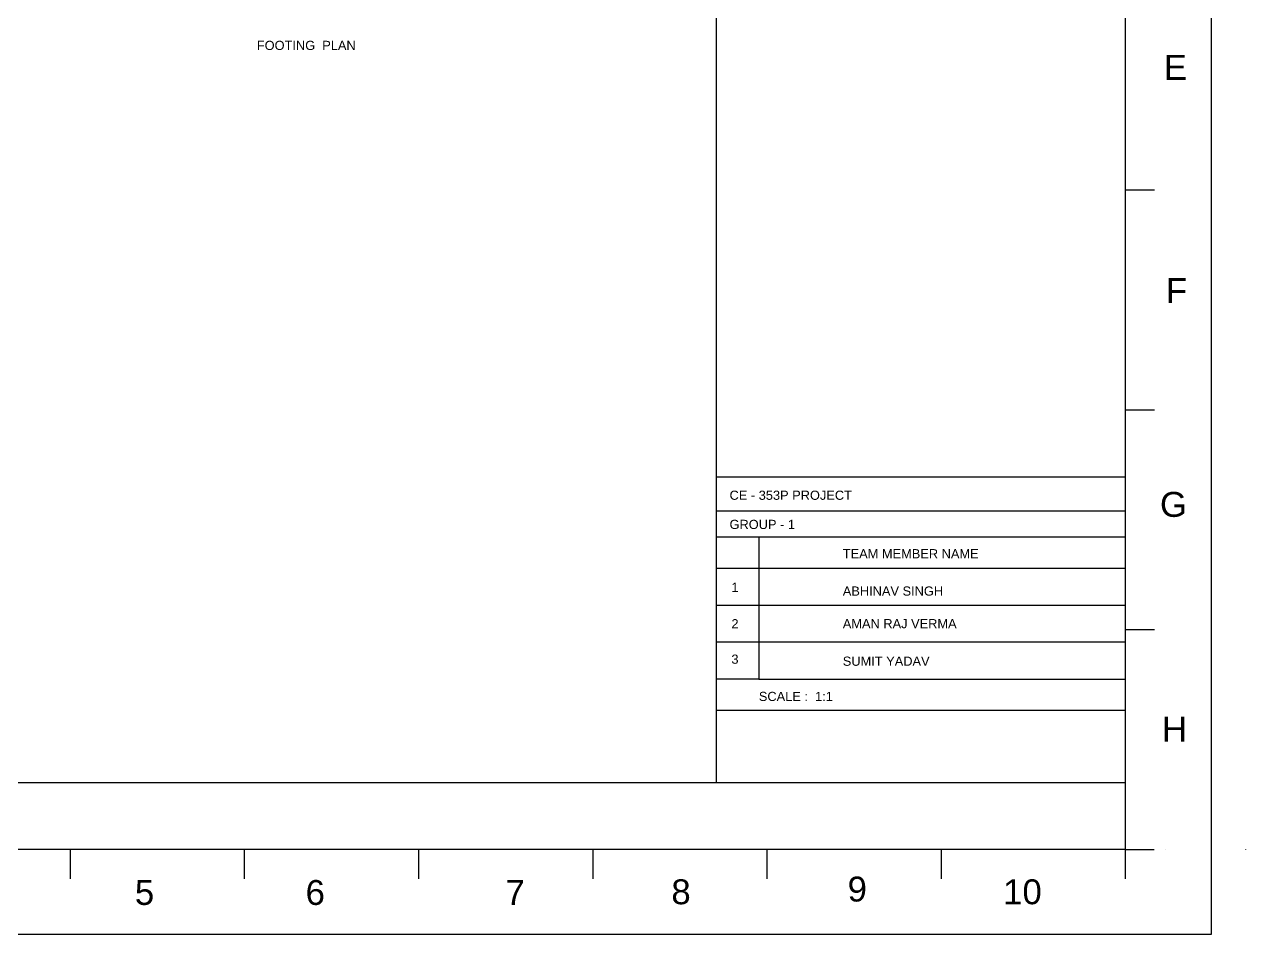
# Model space of a CAD drawing. Header units: metres. Extents: x 102 to 188, y -170 to 119.
# Drawn here: x 134.7 to 188, y -170 to -130.3 of the extents above; entities that cross this region are included whole.
import ezdxf

# ---------------------------------------------------------------- set-up
doc = ezdxf.new("R2010")
doc.units = ezdxf.units.M
doc.header["$MEASUREMENT"] = 0
for name, color, linetype in [('dim', 212, 'Continuous'), ('TEMPLATE', 202, 'Continuous'), ('text', 30, 'Continuous')]:
    doc.layers.add(name, color=color, linetype=linetype)
doc.styles.get("Standard").update_dxf_attribs({"font": 'arial.ttf'})

msp = doc.modelspace()

# ---------------------------------------------------------------- linework, layer by layer
at = {"layer": 'dim', "linetype": 'Continuous'}
for p, q in [((164.86, -89.564), (164.86, -163.368)), ((106.252, -163.368), (182.709, -163.368)), ((182.709, -163.368), (182.709, -166.294)), ((187.966, -166.281), (187.966, -166.294)), ((187.966, -166.294), (187.96, -166.294))]:
    msp.add_line(p, q, dxfattribs=at)
at = {"layer": 'dim', "linetype": 'ByBlock'}
msp.add_line((164.86, -160.209), (182.709, -160.209), dxfattribs=at)
at = {"layer": 'dim', "linetype": 'Continuous'}
msp.add_lwpolyline([(182.709, -166.294), (106.252, -166.294), (106.252, -89.564), (182.709, -89.564), (182.709, -99.155), (182.709, -163.368)], dxfattribs=at)
at = {"layer": 'TEMPLATE'}
for p, q in [((164.86, -150.039), (182.709, -150.039)), ((164.86, -151.51), (182.709, -151.51)), ((164.86, -152.644), (182.709, -152.644)), ((166.72, -152.644), (166.72, -158.864)), ((164.86, -154.016), (182.709, -154.016)), ((164.86, -155.626), (182.709, -155.626)), ((164.86, -157.236), (182.709, -157.236)), ((166.72, -158.864), (164.86, -158.864)), ((166.72, -158.864), (182.709, -158.864))]:
    msp.add_line(p, q, dxfattribs=at)
at = {"layer": 'text', "linetype": 'Continuous'}
for p, q in [((182.709, -137.516), (183.991, -137.516)), ((182.709, -147.106), (183.991, -147.106)), ((182.709, -156.696), (183.991, -156.696)), ((136.662, -166.287), (136.662, -167.568)), ((144.265, -166.287), (144.265, -167.568)), ((151.867, -166.287), (151.867, -167.568)), ((159.47, -166.287), (159.47, -167.568)), ((167.072, -166.287), (167.072, -167.568)), ((174.675, -166.287), (174.675, -167.568)), ((182.709, -166.287), (182.709, -167.568)), ((182.709, -166.294), (183.974, -166.294)), ((184.487, -166.287), (184.487, -166.294))]:
    msp.add_line(p, q, dxfattribs=at)
msp.add_lwpolyline([(101.591, -86.792), (186.459, -86.792), (186.459, -170.005), (101.591, -170.005)], close=True, dxfattribs=at)

# ---------------------------------------------------------------- texts
at = {"layer": 'text', "char_height": 0.4, "attachment_point": 1}
for s, width, insert in [('FOOTING  PLAN', 12.06326, (144.812, -131.007)), ('CE - 353P PROJECT ', 14.40643, (165.444, -150.635)), ('GROUP - 1', 14.40643, (165.444, -151.908)), ('TEAM MEMBER NAME', 14.40643, (170.387, -153.187)), ('1', 1.24048, (165.525, -154.65)), ('ABHINAV SINGH', 14.40643, (170.387, -154.816)), ('2', 1.24048, (165.525, -156.242)), ('AMAN RAJ VERMA', 14.40643, (170.387, -156.239)), ('3', 1.24048, (165.525, -157.788)), ('SUMIT YADAV', 14.40643, (170.387, -157.876)), ('SCALE :  1:1', 14.40643, (166.723, -159.414))]:
    msp.add_mtext_dynamic_manual_height_columns(s, width=width, gutter_width=1, heights=[0], dxfattribs=dict(at, insert=insert))
at = {"layer": 'text', "linetype": 'Continuous', "char_height": 1.086}
for s, width, insert, attachment_point in [('E', 3.4799, (185.41, -131.624), 3), ('F', 3.4799, (185.41, -141.361), 3), ('G', 3.4799, (185.41, -150.692), 3), ('H', 3.4799, (185.41, -160.497), 3), ('5', 4.28459, (139.489, -167.625), 1), ('6', 4.28459, (146.941, -167.625), 1), ('7', 4.28459, (155.666, -167.625), 1), ('8', 4.28459, (162.905, -167.595), 1), ('9', 4.28459, (170.597, -167.476), 1), ('10', 4.28459, (177.385, -167.595), 1)]:
    msp.add_mtext_dynamic_manual_height_columns(s, width=width, gutter_width=1.131, heights=[0], dxfattribs=dict(at, insert=insert, attachment_point=attachment_point))

doc.saveas('drawing.dxf')
